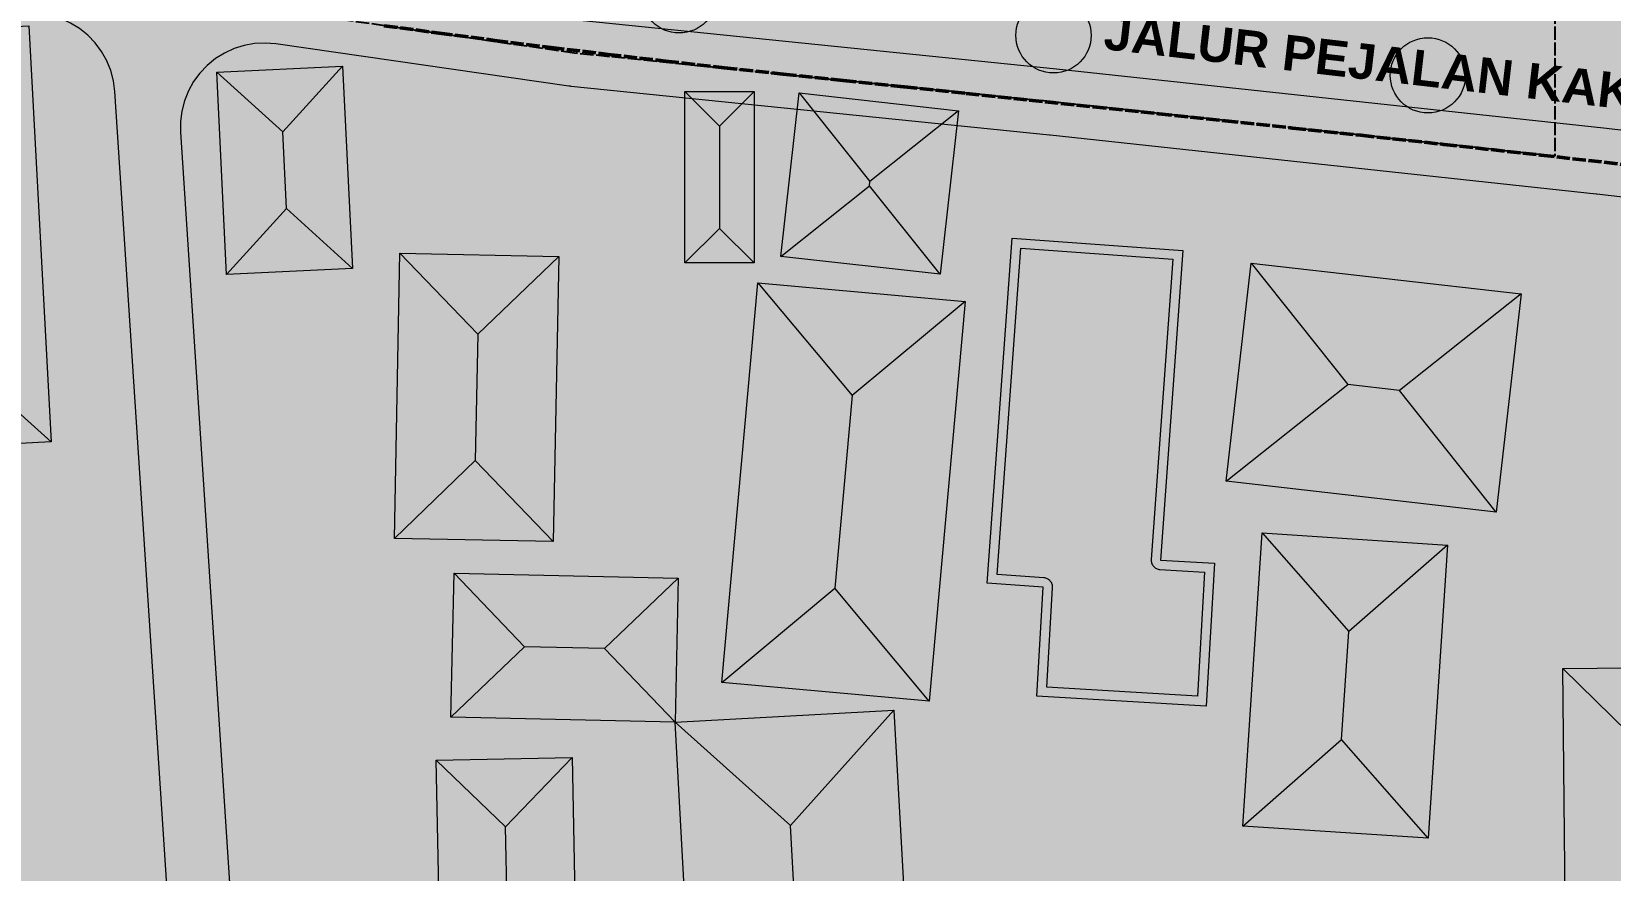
# Model space of a CAD drawing. Header units: metres. Extents: x 305909 to 307171, y 9156037 to 9156671.
# Drawn here: x 306487.2 to 306562.7, y 9156295.5 to 9156335.6 of the extents above; entities that cross this region are included whole.
import ezdxf

# ---------------------------------------------------------------- set-up
doc = ezdxf.new("R2010")
doc.units = ezdxf.units.M
doc.linetypes.add('DASHED2', pattern=[0.762, 0.635, -0.127])
for name, color, linetype, lineweight, true_color in [('B-BANGUNAN_PERMUKIMAN', 7, 'Continuous', 13, 0xf0cd8c), ('B-BAYANGAN', 7, 'Continuous', 0, 0x76786c), ('J-PERKERASAN_JALAN', 7, 'Continuous', 9, 0x989896), ('T-JALUR_WISATA_EDUKASI', 7, 'DASHED2', 50, 0xe66e00), ('T-KLASTER_UMKM_PERLUASAN', 7, 'DASHED2', 25, 0xe6a046), ('V-POHON_PENEDUH', 7, 'Continuous', 13, 0x288232), ('Z-R', 7, 'Continuous', 0, 0xfaf4e6), ('Z-R-UP', 7, 'Continuous', 0, 0xffecc8), ('Z-SPU-1', 7, 'Continuous', 0, 0xd6e6f7)]:
    doc.layers.add(name, color=color, linetype=linetype, lineweight=lineweight, true_color=true_color)
doc.styles.add('ARIALB', font='arialbd.ttf')

# ---------------------------------------------------------------- blocks, each defined once
blk = doc.blocks.new('POHON')
at = {"true_color": 0x347638}
h = blk.add_hatch(color=97, dxfattribs=at)
h.dxf.hatch_style = 1
edge = h.paths.add_edge_path()
edge.add_arc((0, 0), 1, 0, 360)
at = {"true_color": 0x3e843e}
h = blk.add_hatch(color=97, dxfattribs=at)
h.dxf.hatch_style = 1
edge = h.paths.add_edge_path()
edge.add_arc((-0.552, 0.552), 0.32, 0, 360)
h = blk.add_hatch(color=97, dxfattribs=at)
h.dxf.hatch_style = 1
edge = h.paths.add_edge_path()
edge.add_arc((0, 0.78), 0.32, 0, 360)
h = blk.add_hatch(color=97, dxfattribs=at)
h.dxf.hatch_style = 1
edge = h.paths.add_edge_path()
edge.add_arc((0.552, 0.552), 0.32, 0, 360)
at = {"true_color": 0x62a556}
h = blk.add_hatch(color=85, dxfattribs=at)
h.dxf.hatch_style = 1
edge = h.paths.add_edge_path()
edge.add_arc((-0.2, 0.22), 0.55, 0, 360)
at = {"true_color": 0x697060}
h = blk.add_hatch(color=251, dxfattribs=at)
h.dxf.hatch_style = 1
edge = h.paths.add_edge_path()
edge.add_arc((0.38, -0.38), 1, 0, 360)
at = {"true_color": 0x3e843e}
h = blk.add_hatch(color=97, dxfattribs=at)
h.dxf.hatch_style = 1
edge = h.paths.add_edge_path()
edge.add_arc((-0.78, 0), 0.32, 0, 360)
h = blk.add_hatch(color=97, dxfattribs=at)
h.dxf.hatch_style = 1
edge = h.paths.add_edge_path()
edge.add_arc((0.78, 0), 0.32, 0, 360)
h = blk.add_hatch(color=97, dxfattribs=at)
h.dxf.hatch_style = 1
edge = h.paths.add_edge_path()
edge.add_arc((-0.552, -0.552), 0.32, 0, 360)
h = blk.add_hatch(color=97, dxfattribs=at)
h.dxf.hatch_style = 1
edge = h.paths.add_edge_path()
edge.add_arc((0.552, -0.552), 0.32, 0, 360)
h = blk.add_hatch(color=97, dxfattribs=at)
h.dxf.hatch_style = 1
edge = h.paths.add_edge_path()
edge.add_arc((0, -0.78), 0.32, 0, 360)
at = {"color": 99, "lineweight": 9, "true_color": 0x235528}
blk.add_circle((0, 0), 1, dxfattribs=at)

msp = doc.modelspace()

# ---------------------------------------------------------------- hatches: boundary and pattern name
at = {"layer": 'B-BANGUNAN_PERMUKIMAN', "true_color": 0xb76b49}
h = msp.add_hatch(color=35, dxfattribs=at)
h.dxf.hatch_style = 1
h.paths.add_polyline_path([(306483.541, 9156320.08), (306482.945, 9156331.289), (306487.057, 9156335.864), (306488.115, 9156315.968), (306483.541, 9156320.08)])
at = {"layer": 'B-BANGUNAN_PERMUKIMAN', "true_color": 0xe6865b}
h = msp.add_hatch(color=23, dxfattribs=at)
h.dxf.hatch_style = 1
h.paths.add_polyline_path([(306499.191, 9156330.784), (306496.035, 9156333.645), (306502.052, 9156333.941), (306499.191, 9156330.784)])
at = {"layer": 'B-BANGUNAN_PERMUKIMAN', "true_color": 0xb76b49}
h = msp.add_hatch(color=35, dxfattribs=at)
h.dxf.hatch_style = 1
h.paths.add_polyline_path([(306502.528, 9156324.257), (306502.528, 9156324.257), (306499.372, 9156327.118), (306499.191, 9156330.784), (306502.052, 9156333.941), (306502.052, 9156333.941), (306502.528, 9156324.257)])
at = {"layer": 'B-BANGUNAN_PERMUKIMAN', "true_color": 0xe4845a}
h = msp.add_hatch(color=23, dxfattribs=at)
h.dxf.hatch_style = 1
h.paths.add_polyline_path([(306496.035, 9156333.645), (306499.191, 9156330.784), (306499.372, 9156327.118), (306496.511, 9156323.961), (306496.035, 9156333.645)])
at = {"layer": 'B-BANGUNAN_PERMUKIMAN', "true_color": 0xe5855b}
h = msp.add_hatch(color=23, dxfattribs=at)
h.dxf.hatch_style = 1
h.paths.add_polyline_path([(306518.417, 9156332.719), (306520.071, 9156331.066), (306520.071, 9156326.171), (306518.417, 9156324.517), (306518.417, 9156332.719)])
h = msp.add_hatch(color=23, dxfattribs=at)
h.dxf.hatch_style = 1
h.paths.add_polyline_path([(306520.071, 9156331.066), (306518.417, 9156332.719), (306521.724, 9156332.719), (306520.071, 9156331.066)])
at = {"layer": 'B-BANGUNAN_PERMUKIMAN', "true_color": 0xb66a48}
h = msp.add_hatch(color=35, dxfattribs=at)
h.dxf.hatch_style = 1
h.paths.add_polyline_path([(306521.724, 9156324.517), (306520.071, 9156326.171), (306520.071, 9156331.066), (306521.724, 9156332.719), (306521.724, 9156324.517)])
at = {"layer": 'B-BANGUNAN_PERMUKIMAN', "true_color": 0xe7865c}
h = msp.add_hatch(color=23, dxfattribs=at)
h.dxf.hatch_style = 1
h.paths.add_polyline_path([(306527.264, 9156328.417), (306527.241, 9156328.208), (306523.008, 9156324.821), (306523.008, 9156324.821), (306523.878, 9156332.65), (306527.264, 9156328.417)])
at = {"layer": 'B-BANGUNAN_PERMUKIMAN', "true_color": 0xe2835a}
h = msp.add_hatch(color=23, dxfattribs=at)
h.dxf.hatch_style = 1
h.paths.add_polyline_path([(306531.498, 9156331.803), (306527.264, 9156328.417), (306523.878, 9156332.65), (306531.498, 9156331.803)])
at = {"layer": 'B-BANGUNAN_PERMUKIMAN', "true_color": 0xb46947}
h = msp.add_hatch(color=35, dxfattribs=at)
h.dxf.hatch_style = 1
h.paths.add_polyline_path([(306530.628, 9156323.975), (306527.241, 9156328.208), (306527.264, 9156328.417), (306531.498, 9156331.803), (306530.628, 9156323.975)])
at = {"layer": 'B-BANGUNAN_PERMUKIMAN', "true_color": 0xb96c49}
h = msp.add_hatch(color=35, dxfattribs=at)
h.dxf.hatch_style = 1
h.paths.add_polyline_path([(306527.241, 9156328.208), (306530.628, 9156323.975), (306523.008, 9156324.821), (306527.241, 9156328.208)])
at = {"layer": 'B-BANGUNAN_PERMUKIMAN', "true_color": 0xb56948}
h = msp.add_hatch(color=35, dxfattribs=at)
h.dxf.hatch_style = 1
h.paths.add_polyline_path([(306499.372, 9156327.118), (306502.528, 9156324.257), (306496.511, 9156323.961), (306499.372, 9156327.118)])
at = {"layer": 'B-BANGUNAN_PERMUKIMAN', "true_color": 0xb66a48}
h = msp.add_hatch(color=35, dxfattribs=at)
h.dxf.hatch_style = 1
h.paths.add_polyline_path([(306518.417, 9156324.517), (306520.071, 9156326.171), (306521.724, 9156324.517), (306518.417, 9156324.517)])
at = {"layer": 'B-BANGUNAN_PERMUKIMAN', "true_color": 0xce7852}
h = msp.add_hatch(color=23, dxfattribs=at)
h.dxf.hatch_style = 1
h.paths.add_polyline_path([(306543.739, 9156310.15), (306543.337, 9156303.319), (306535.241, 9156303.795), (306535.547, 9156309.004), (306532.865, 9156309.197), (306534.055, 9156325.707), (306542.223, 9156325.118), (306541.154, 9156310.302), (306543.739, 9156310.15)])
at = {"layer": 'B-BANGUNAN_PERMUKIMAN', "true_color": 0xe5855b}
h = msp.add_hatch(color=23, dxfattribs=at)
h.dxf.hatch_style = 1
h.paths.add_polyline_path([(306508.517, 9156321.114), (306508.397, 9156315.06), (306504.528, 9156311.34), (306504.797, 9156324.984), (306508.517, 9156321.114)])
at = {"layer": 'B-BANGUNAN_PERMUKIMAN', "true_color": 0xe4855b}
h = msp.add_hatch(color=23, dxfattribs=at)
h.dxf.hatch_style = 1
h.paths.add_polyline_path([(306508.517, 9156321.114), (306504.797, 9156324.984), (306504.797, 9156324.984), (306512.386, 9156324.834), (306512.386, 9156324.834), (306508.517, 9156321.114)])
at = {"layer": 'B-BANGUNAN_PERMUKIMAN', "true_color": 0xb66a48}
h = msp.add_hatch(color=35, dxfattribs=at)
h.dxf.hatch_style = 1
h.paths.add_polyline_path([(306512.117, 9156311.191), (306512.116, 9156311.191), (306508.397, 9156315.06), (306508.517, 9156321.114), (306512.386, 9156324.834), (306512.295, 9156320.21), (306512.117, 9156311.191)])
at = {"layer": 'B-BANGUNAN_PERMUKIMAN', "true_color": 0xe7875c}
h = msp.add_hatch(color=23, dxfattribs=at)
h.dxf.hatch_style = 1
h.paths.add_polyline_path([(306550.105, 9156318.699), (306544.287, 9156314.079), (306545.485, 9156324.516), (306550.105, 9156318.699)])
at = {"layer": 'B-BANGUNAN_PERMUKIMAN', "true_color": 0xe2835a}
h = msp.add_hatch(color=23, dxfattribs=at)
h.dxf.hatch_style = 1
h.paths.add_polyline_path([(306552.579, 9156318.415), (306550.105, 9156318.699), (306545.485, 9156324.516), (306545.485, 9156324.516), (306558.397, 9156323.035), (306552.579, 9156318.415)])
at = {"layer": 'B-BANGUNAN_PERMUKIMAN', "true_color": 0xe7865c}
h = msp.add_hatch(color=23, dxfattribs=at)
h.dxf.hatch_style = 1
h.paths.add_polyline_path([(306526.414, 9156318.17), (306525.584, 9156308.955), (306520.19, 9156304.453), (306521.911, 9156323.564), (306521.911, 9156323.564), (306526.414, 9156318.17)])
at = {"layer": 'B-BANGUNAN_PERMUKIMAN', "true_color": 0xe3845a}
h = msp.add_hatch(color=23, dxfattribs=at)
h.dxf.hatch_style = 1
h.paths.add_polyline_path([(306526.414, 9156318.17), (306521.911, 9156323.564), (306531.808, 9156322.673), (306526.414, 9156318.17)])
at = {"layer": 'B-BANGUNAN_PERMUKIMAN', "true_color": 0xb46947}
h = msp.add_hatch(color=35, dxfattribs=at)
h.dxf.hatch_style = 1
h.paths.add_polyline_path([(306530.087, 9156303.561), (306525.584, 9156308.955), (306526.414, 9156318.17), (306531.808, 9156322.673), (306530.087, 9156303.561)])
at = {"layer": 'B-BANGUNAN_PERMUKIMAN', "true_color": 0xb46847}
h = msp.add_hatch(color=25, dxfattribs=at)
h.dxf.hatch_style = 1
h.paths.add_polyline_path([(306552.579, 9156318.415), (306558.397, 9156323.035), (306557.199, 9156312.598), (306552.579, 9156318.415)])
at = {"layer": 'B-BANGUNAN_PERMUKIMAN', "true_color": 0xb56948}
h = msp.add_hatch(color=35, dxfattribs=at)
h.dxf.hatch_style = 1
h.paths.add_polyline_path([(306483.541, 9156320.08), (306488.115, 9156315.968), (306488.116, 9156315.967), (306479.428, 9156315.505), (306483.541, 9156320.08)])
at = {"layer": 'B-BANGUNAN_PERMUKIMAN', "true_color": 0xb96c49}
h = msp.add_hatch(color=35, dxfattribs=at)
h.dxf.hatch_style = 1
h.paths.add_polyline_path([(306544.287, 9156314.079), (306550.105, 9156318.699), (306552.579, 9156318.415), (306557.199, 9156312.598), (306544.287, 9156314.079)])
at = {"layer": 'B-BANGUNAN_PERMUKIMAN', "true_color": 0xb76a48}
h = msp.add_hatch(color=35, dxfattribs=at)
h.dxf.hatch_style = 1
h.paths.add_polyline_path([(306508.397, 9156315.06), (306512.116, 9156311.191), (306504.528, 9156311.34), (306508.397, 9156315.06)])
at = {"layer": 'B-BANGUNAN_PERMUKIMAN', "true_color": 0xe6865b}
h = msp.add_hatch(color=23, dxfattribs=at)
h.dxf.hatch_style = 1
h.paths.add_polyline_path([(306546.015, 9156311.605), (306546.015, 9156311.605), (306550.153, 9156306.886), (306549.814, 9156301.719), (306545.095, 9156297.581), (306545.095, 9156297.581), (306546.015, 9156311.605)])
at = {"layer": 'B-BANGUNAN_PERMUKIMAN', "true_color": 0xe3845a}
h = msp.add_hatch(color=23, dxfattribs=at)
h.dxf.hatch_style = 1
h.paths.add_polyline_path([(306550.153, 9156306.886), (306546.015, 9156311.605), (306554.872, 9156311.024), (306550.153, 9156306.886)])
at = {"layer": 'B-BANGUNAN_PERMUKIMAN', "true_color": 0xb56948}
h = msp.add_hatch(color=35, dxfattribs=at)
h.dxf.hatch_style = 1
h.paths.add_polyline_path([(306549.814, 9156301.719), (306550.153, 9156306.886), (306554.872, 9156311.024), (306553.952, 9156297), (306549.814, 9156301.719)])
at = {"layer": 'B-BANGUNAN_PERMUKIMAN', "true_color": 0xe5855b}
h = msp.add_hatch(color=23, dxfattribs=at)
h.dxf.hatch_style = 1
h.paths.add_polyline_path([(306510.754, 9156306.152), (306507.232, 9156302.784), (306507.385, 9156309.673), (306507.385, 9156309.673), (306510.754, 9156306.152)])
at = {"layer": 'B-BANGUNAN_PERMUKIMAN', "true_color": 0xe4855b}
h = msp.add_hatch(color=23, dxfattribs=at)
h.dxf.hatch_style = 1
h.paths.add_polyline_path([(306514.579, 9156306.067), (306510.754, 9156306.152), (306507.385, 9156309.673), (306518.101, 9156309.435), (306514.579, 9156306.067)])
at = {"layer": 'B-BANGUNAN_PERMUKIMAN', "true_color": 0xb66a48}
h = msp.add_hatch(color=35, dxfattribs=at)
h.dxf.hatch_style = 1
h.paths.add_polyline_path([(306514.579, 9156306.067), (306518.101, 9156309.435), (306517.948, 9156302.545), (306514.579, 9156306.067)])
at = {"layer": 'B-BANGUNAN_PERMUKIMAN', "true_color": 0xb86b49}
h = msp.add_hatch(color=35, dxfattribs=at)
h.dxf.hatch_style = 1
h.paths.add_polyline_path([(306520.19, 9156304.453), (306520.19, 9156304.453), (306525.584, 9156308.955), (306530.087, 9156303.561), (306520.19, 9156304.453)])
at = {"layer": 'B-BANGUNAN_PERMUKIMAN', "true_color": 0xb76a48}
h = msp.add_hatch(color=35, dxfattribs=at)
h.dxf.hatch_style = 1
h.paths.add_polyline_path([(306507.232, 9156302.784), (306510.754, 9156306.152), (306514.579, 9156306.067), (306517.948, 9156302.545), (306507.232, 9156302.784)])
at = {"layer": 'B-BANGUNAN_PERMUKIMAN', "true_color": 0xe5855b}
h = msp.add_hatch(color=23, dxfattribs=at)
h.dxf.hatch_style = 1
h.paths.add_polyline_path([(306567.032, 9156298.601), (306560.387, 9156305.111), (306573.542, 9156305.246), (306567.032, 9156298.601)])
h = msp.add_hatch(color=23, dxfattribs=at)
h.dxf.hatch_style = 1
h.paths.add_polyline_path([(306567.032, 9156298.601), (306567.077, 9156294.317), (306560.567, 9156287.672), (306560.387, 9156305.111), (306567.032, 9156298.601)])
at = {"layer": 'B-BANGUNAN_PERMUKIMAN', "true_color": 0xe6865b}
h = msp.add_hatch(color=23, dxfattribs=at)
h.dxf.hatch_style = 1
h.paths.add_polyline_path([(306523.465, 9156297.6), (306517.948, 9156302.545), (306517.948, 9156302.545), (306528.411, 9156303.118), (306523.465, 9156297.6)])
at = {"layer": 'B-BANGUNAN_PERMUKIMAN', "true_color": 0xb86b49}
h = msp.add_hatch(color=35, dxfattribs=at)
h.dxf.hatch_style = 1
h.paths.add_polyline_path([(306529.354, 9156285.88), (306523.836, 9156290.825), (306523.465, 9156297.6), (306528.411, 9156303.118), (306529.354, 9156285.88)])
at = {"layer": 'B-BANGUNAN_PERMUKIMAN', "true_color": 0xe4845a}
h = msp.add_hatch(color=23, dxfattribs=at)
h.dxf.hatch_style = 1
h.paths.add_polyline_path([(306523.465, 9156297.6), (306523.836, 9156290.825), (306518.89, 9156285.308), (306517.948, 9156302.545), (306523.465, 9156297.6)])
at = {"layer": 'B-BANGUNAN_PERMUKIMAN', "true_color": 0xb86b49}
h = msp.add_hatch(color=35, dxfattribs=at)
h.dxf.hatch_style = 1
h.paths.add_polyline_path([(306549.814, 9156301.719), (306553.952, 9156297), (306553.952, 9156297), (306545.095, 9156297.581), (306549.814, 9156301.719)])
at = {"layer": 'B-BANGUNAN_PERMUKIMAN', "true_color": 0xe5855b}
h = msp.add_hatch(color=23, dxfattribs=at)
h.dxf.hatch_style = 1
h.paths.add_polyline_path([(306509.839, 9156297.547), (306506.523, 9156300.729), (306513.021, 9156300.863), (306509.839, 9156297.547)])
at = {"layer": 'B-BANGUNAN_PERMUKIMAN', "true_color": 0xe4855b}
h = msp.add_hatch(color=23, dxfattribs=at)
h.dxf.hatch_style = 1
h.paths.add_polyline_path([(306506.523, 9156300.729), (306509.839, 9156297.547), (306509.943, 9156292.456), (306506.761, 9156289.14), (306506.523, 9156300.729)])
at = {"layer": 'B-BANGUNAN_PERMUKIMAN', "true_color": 0xb76a48}
h = msp.add_hatch(color=35, dxfattribs=at)
h.dxf.hatch_style = 1
h.paths.add_polyline_path([(306513.031, 9156300.35), (306513.259, 9156289.274), (306509.943, 9156292.456), (306509.839, 9156297.547), (306513.021, 9156300.863), (306513.021, 9156300.863), (306513.031, 9156300.35)])
at = {"layer": 'B-BAYANGAN', "true_color": 0x76786c}
h = msp.add_hatch(color=8, dxfattribs=at)
h.dxf.hatch_style = 1
h.paths.add_polyline_path([(306488.866, 9156315.217), (306480.178, 9156314.755), (306479.12, 9156334.652), (306487.807, 9156335.114), (306488.866, 9156315.217)])
h = msp.add_hatch(color=8, dxfattribs=at)
h.dxf.hatch_style = 1
h.paths.add_polyline_path([(306503.279, 9156323.507), (306497.261, 9156323.211), (306496.785, 9156332.895), (306502.803, 9156333.191), (306503.279, 9156323.507)])
h = msp.add_hatch(color=8, dxfattribs=at)
h.dxf.hatch_style = 1
h.paths.add_polyline_path([(306522.474, 9156323.767), (306519.167, 9156323.767), (306519.167, 9156331.969), (306522.474, 9156331.969), (306522.474, 9156323.767)])
h = msp.add_hatch(color=8, dxfattribs=at)
h.dxf.hatch_style = 1
h.paths.add_polyline_path([(306532.248, 9156331.054), (306531.378, 9156323.225), (306523.758, 9156324.071), (306524.628, 9156331.9), (306532.248, 9156331.054)])
h = msp.add_hatch(color=8, dxfattribs=at)
h.dxf.hatch_style = 1
h.paths.add_polyline_path([(306544.489, 9156309.4), (306544.087, 9156302.569), (306535.991, 9156303.045), (306536.297, 9156308.254), (306533.615, 9156308.447), (306534.805, 9156324.957), (306542.973, 9156324.368), (306541.904, 9156309.552), (306544.489, 9156309.4)])
h = msp.add_hatch(color=8, dxfattribs=at)
h.dxf.hatch_style = 1
h.paths.add_polyline_path([(306513.136, 9156324.084), (306512.867, 9156310.441), (306505.278, 9156310.59), (306505.547, 9156324.234), (306513.136, 9156324.084)])
h = msp.add_hatch(color=8, dxfattribs=at)
h.dxf.hatch_style = 1
h.paths.add_polyline_path([(306559.147, 9156322.285), (306557.949, 9156311.848), (306545.037, 9156313.329), (306546.235, 9156323.766), (306559.147, 9156322.285)])
h = msp.add_hatch(color=8, dxfattribs=at)
h.dxf.hatch_style = 1
h.paths.add_polyline_path([(306532.558, 9156321.923), (306530.837, 9156302.811), (306520.94, 9156303.703), (306522.661, 9156322.814), (306532.558, 9156321.923)])
h = msp.add_hatch(color=8, dxfattribs=at)
h.dxf.hatch_style = 1
h.paths.add_polyline_path([(306555.622, 9156310.274), (306554.702, 9156296.25), (306545.845, 9156296.831), (306546.764, 9156310.855), (306555.622, 9156310.274)])
h = msp.add_hatch(color=8, dxfattribs=at)
h.dxf.hatch_style = 1
h.paths.add_polyline_path([(306518.698, 9156301.795), (306507.982, 9156302.034), (306508.135, 9156308.923), (306518.851, 9156308.685), (306518.698, 9156301.795)])
h = msp.add_hatch(color=8, dxfattribs=at)
h.dxf.hatch_style = 1
h.paths.add_polyline_path([(306574.472, 9156287.057), (306561.317, 9156286.921), (306561.137, 9156304.361), (306574.292, 9156304.496), (306574.472, 9156287.057)])
h = msp.add_hatch(color=8, dxfattribs=at)
h.dxf.hatch_style = 1
h.paths.add_polyline_path([(306518.698, 9156301.795), (306529.161, 9156302.368), (306530.104, 9156285.129), (306519.64, 9156284.557), (306518.698, 9156301.795)])
h = msp.add_hatch(color=8, dxfattribs=at)
h.dxf.hatch_style = 1
h.paths.add_polyline_path([(306514.009, 9156288.524), (306507.511, 9156288.39), (306507.273, 9156299.979), (306513.771, 9156300.113), (306514.009, 9156288.524)])
at = {"layer": 'J-PERKERASAN_JALAN', "true_color": 0x989896}
h = msp.add_hatch(color=252, dxfattribs=at)
h.dxf.hatch_style = 1
h.paths.add_polyline_path([(306211.341, 9156561.319), (306215.693, 9156561.13), (306215.76, 9156561.126), (306215.8, 9156561.123), (306215.867, 9156561.117), (306305.106, 9156551.206), (306305.211, 9156551.196), (306385.831, 9156544.389), (306385.918, 9156544.38), (306385.969, 9156544.374), (306386.055, 9156544.361), (306424.864, 9156537.661), (306424.901, 9156537.654), (306424.922, 9156537.65), (306424.958, 9156537.643), (306453.186, 9156531.689), (306453.481, 9156531.639), (306455.847, 9156531.322), (306456.066, 9156531.299), (306458.588, 9156531.102), (306458.613, 9156531.1), (306499.527, 9156528.16), (306499.548, 9156528.159), (306503.861, 9156527.791), (306503.93, 9156527.784), (306503.97, 9156527.78), (306504.038, 9156527.77), (306508.381, 9156527.098), (306524.104, 9156524.604), (306524.104, 9156521.364), (306507.903, 9156523.933), (306507.888, 9156523.936), (306503.705, 9156524.584), (306503.432, 9156524.616), (306499.323, 9156524.966), (306499.27, 9156524.971), (306458.379, 9156527.908), (306455.69, 9156528.118), (306455.636, 9156528.123), (306455.603, 9156528.127), (306455.548, 9156528.133), (306452.885, 9156528.49), (306452.811, 9156528.501), (306452.767, 9156528.509), (306452.694, 9156528.523), (306424.381, 9156534.494), (306424.236, 9156534.522), (306390.807, 9156540.293), (306390.292, 9156540.348), (306389.774, 9156540.336), (306389.261, 9156540.256), (306388.764, 9156540.112), (306388.289, 9156539.904), (306387.845, 9156539.636), (306387.439, 9156539.314), (306387.079, 9156538.941), (306386.769, 9156538.525), (306386.516, 9156538.073), (306386.324, 9156537.592), (306386.196, 9156537.089), (306373.097, 9156467.337), (306371.27, 9156457.608), (306371.258, 9156457.542), (306354.047, 9156356.618), (306353.994, 9156356.117), (306354.004, 9156355.613), (306354.077, 9156355.115), (306354.213, 9156354.629), (306354.408, 9156354.165), (306354.661, 9156353.729), (306354.966, 9156353.328), (306355.319, 9156352.968), (306355.714, 9156352.656), (306356.146, 9156352.396), (306356.607, 9156352.192), (306357.09, 9156352.048), (306357.587, 9156351.966), (306409.631, 9156346.693), (306409.685, 9156346.687), (306409.717, 9156346.683), (306409.771, 9156346.675), (306440.166, 9156341.92), (306440.608, 9156341.876), (306479.912, 9156340.134), (306480.43, 9156340.144), (306480.943, 9156340.222), (306481.441, 9156340.365), (306481.917, 9156340.572), (306482.362, 9156340.838), (306482.768, 9156341.16), (306483.13, 9156341.531), (306483.441, 9156341.946), (306483.695, 9156342.398), (306483.889, 9156342.879), (306484.019, 9156343.381), (306484.082, 9156343.896), (306484.563, 9156352.101), (306486.641, 9156384.636), (306486.657, 9156384.758), (306486.78, 9156384.758), (306489.513, 9156384.584), (306489.635, 9156384.568), (306489.635, 9156384.445), (306487.559, 9156351.943), (306487.558, 9156351.922), (306487.067, 9156343.551), (306487.07, 9156343.043), (306487.137, 9156342.539), (306487.267, 9156342.048), (306487.458, 9156341.578), (306487.707, 9156341.135), (306488.011, 9156340.728), (306488.363, 9156340.362), (306488.76, 9156340.044), (306489.193, 9156339.779), (306489.656, 9156339.571), (306490.142, 9156339.423), (306490.643, 9156339.338), (306492.503, 9156339.143), (306492.541, 9156339.139), (306492.564, 9156339.136), (306492.602, 9156339.131), (306513.238, 9156336.16), (306513.401, 9156336.139), (306524.104, 9156335.046), (306524.104, 9156331.829), (306512.982, 9156332.966), (306512.941, 9156332.97), (306512.916, 9156332.973), (306512.875, 9156332.979), (306498.863, 9156334.996), (306498.356, 9156335.037), (306497.849, 9156335.012), (306497.349, 9156334.924), (306496.864, 9156334.773), (306496.402, 9156334.562), (306495.97, 9156334.294), (306495.576, 9156333.973), (306495.226, 9156333.605), (306494.925, 9156333.196), (306494.679, 9156332.752), (306494.49, 9156332.28), (306494.364, 9156331.788), (306494.3, 9156331.284), (306494.301, 9156330.776), (306499.491, 9156251.377), (306499.491, 9156251.254), (306499.369, 9156251.238), (306496.637, 9156251.059), (306496.514, 9156251.059), (306496.498, 9156251.181), (306491.167, 9156332.724), (306491.102, 9156333.229), (306490.973, 9156333.721), (306490.782, 9156334.193), (306490.533, 9156334.637), (306490.23, 9156335.046), (306489.877, 9156335.413), (306489.48, 9156335.732), (306489.047, 9156335.998), (306488.582, 9156336.207), (306488.095, 9156336.356), (306487.594, 9156336.441), (306485.258, 9156336.686), (306485.017, 9156336.704), (306446.09, 9156338.429), (306445.584, 9156338.42), (306445.083, 9156338.346), (306444.595, 9156338.21), (306444.129, 9156338.013), (306443.691, 9156337.759), (306443.289, 9156337.452), (306442.928, 9156337.096), (306442.616, 9156336.698), (306442.356, 9156336.263), (306442.153, 9156335.8), (306442.011, 9156335.314), (306441.931, 9156334.814), (306441.915, 9156334.308), (306442.571, 9156313.413), (306442.58, 9156313.248), (306443.283, 9156303.609), (306443.286, 9156303.565), (306443.287, 9156303.544), (306443.288, 9156303.5), (306443.886, 9156283.072), (306443.882, 9156282.949), (306443.759, 9156282.937), (306441.022, 9156282.857), (306440.899, 9156282.862), (306440.888, 9156282.984), (306440.293, 9156303.314), (306440.284, 9156303.488), (306439.581, 9156313.122), (306439.578, 9156313.164), (306439.577, 9156313.184), (306439.576, 9156313.226), (306438.873, 9156335.586), (306438.826, 9156336.086), (306438.716, 9156336.577), (306438.545, 9156337.05), (306438.317, 9156337.498), (306438.034, 9156337.914), (306437.701, 9156338.291), (306437.323, 9156338.623), (306436.907, 9156338.906), (306436.458, 9156339.133), (306435.985, 9156339.303), (306435.494, 9156339.412), (306409.399, 9156343.494), (306409.184, 9156343.522), (306356.316, 9156348.878), (306355.783, 9156348.897), (306355.253, 9156348.844), (306354.735, 9156348.722), (306354.238, 9156348.531), (306353.77, 9156348.276), (306353.34, 9156347.962), (306352.956, 9156347.593), (306352.624, 9156347.176), (306352.351, 9156346.719), (306352.141, 9156346.23), (306351.997, 9156345.717), (306341.11, 9156293.6), (306341.085, 9156293.468), (306330.918, 9156235.039), (306330.908, 9156234.979), (306329.587, 9156226.644), (306329.547, 9156226.286), (306329.002, 9156218.17), (306329.001, 9156218.146), (306326.612, 9156189.443), (306326.594, 9156189.321), (306326.471, 9156189.324), (306323.742, 9156189.551), (306323.62, 9156189.569), (306323.622, 9156189.692), (306326.007, 9156218.339), (306326.011, 9156218.403), (306326.567, 9156226.689), (306326.575, 9156226.779), (306326.58, 9156226.824), (306326.592, 9156226.913), (306327.95, 9156235.479), (306327.954, 9156235.502), (306338.142, 9156294.057), (306338.148, 9156294.09), (306338.151, 9156294.106), (306338.158, 9156294.139), (306348.925, 9156345.68), (306348.998, 9156346.205), (306349.002, 9156346.735), (306348.936, 9156347.261), (306348.8, 9156347.774), (306348.598, 9156348.264), (306348.333, 9156348.723), (306348.01, 9156349.143), (306347.634, 9156349.517), (306347.211, 9156349.837), (306346.75, 9156350.099), (306346.259, 9156350.298), (306345.745, 9156350.43), (306324.834, 9156354.345), (306324.271, 9156354.41), (306279.508, 9156356.343), (306211.341, 9156359.746), (306211.341, 9156362.949), (306279.625, 9156359.541), (306279.652, 9156359.54), (306324.736, 9156357.593), (306324.877, 9156357.581), (306324.962, 9156357.572), (306325.102, 9156357.551), (306346.36, 9156353.57), (306346.885, 9156353.507), (306347.414, 9156353.514), (306347.937, 9156353.591), (306348.445, 9156353.736), (306348.93, 9156353.947), (306349.383, 9156354.219), (306349.796, 9156354.55), (306350.161, 9156354.931), (306350.473, 9156355.358), (306350.727, 9156355.822), (306350.917, 9156356.315), (306351.04, 9156356.829), (306367.345, 9156452.444), (306367.4, 9156452.978), (306367.382, 9156453.515), (306367.293, 9156454.044), (306367.134, 9156454.557), (306366.908, 9156455.044), (306366.618, 9156455.496), (306366.271, 9156455.905), (306365.872, 9156456.264), (306365.428, 9156456.566), (306364.948, 9156456.806), (306364.44, 9156456.98), (306363.913, 9156457.084), (306328.417, 9156461.659), (306307.102, 9156464.447), (306307.086, 9156464.449), (306307.041, 9156464.456), (306243.125, 9156474.305), (306242.61, 9156474.35), (306242.093, 9156474.329), (306241.583, 9156474.241), (306241.089, 9156474.088), (306240.619, 9156473.873), (306240.18, 9156473.598), (306239.781, 9156473.27), (306239.427, 9156472.892), (306239.125, 9156472.472), (306238.879, 9156472.017), (306235.863, 9156465.428), (306235.816, 9156465.333), (306235.721, 9156465.173), (306235.626, 9156465.045), (306235.517, 9156464.929), (306235.377, 9156464.807), (306235.291, 9156464.744), (306234.104, 9156463.916), (306234.011, 9156463.855), (306233.816, 9156463.749), (306233.715, 9156463.704), (306232.243, 9156463.105), (306232.16, 9156463.073), (306232.012, 9156463.028), (306231.882, 9156463), (306231.728, 9156462.982), (306231.639, 9156462.977), (306225.305, 9156462.777), (306225.175, 9156462.777), (306225.11, 9156462.78), (306224.979, 9156462.788), (306217.294, 9156463.552), (306217.186, 9156463.566), (306217.132, 9156463.574), (306217.025, 9156463.594), (306211.341, 9156464.792), (306211.341, 9156467.858), (306217.404, 9156466.58), (306217.834, 9156466.513), (306224.983, 9156465.803), (306225.505, 9156465.785), (306230.354, 9156465.938), (306230.906, 9156465.994), (306231.444, 9156466.125), (306231.96, 9156466.33), (306232.442, 9156466.604), (306232.881, 9156466.943), (306233.27, 9156467.338), (306233.6, 9156467.784), (306233.865, 9156468.271), (306237.161, 9156475.469), (306237.205, 9156475.561), (306237.295, 9156475.714), (306237.385, 9156475.836), (306237.487, 9156475.949), (306237.6, 9156476.051), (306237.743, 9156476.156), (306237.829, 9156476.21), (306239.166, 9156476.996), (306239.245, 9156477.041), (306239.389, 9156477.108), (306239.517, 9156477.155), (306239.67, 9156477.196), (306239.759, 9156477.213), (306241.459, 9156477.502), (306241.565, 9156477.517), (306241.752, 9156477.529), (306241.939, 9156477.52), (306242.045, 9156477.507), (306307.452, 9156467.428), (306307.542, 9156467.415), (306328.795, 9156464.635), (306328.802, 9156464.634), (306364.829, 9156459.991), (306365.332, 9156459.958), (306365.835, 9156459.989), (306366.33, 9156460.083), (306366.81, 9156460.238), (306367.266, 9156460.452), (306367.692, 9156460.722), (306368.08, 9156461.044), (306368.425, 9156461.412), (306368.721, 9156461.82), (306368.963, 9156462.262), (306369.147, 9156462.731), (306369.271, 9156463.22), (306370.149, 9156467.89), (306383.124, 9156536.986), (306383.186, 9156537.496), (306383.182, 9156538.011), (306383.112, 9156538.52), (306382.978, 9156539.016), (306382.781, 9156539.491), (306382.525, 9156539.937), (306382.213, 9156540.346), (306381.852, 9156540.712), (306381.447, 9156541.028), (306381.004, 9156541.29), (306380.532, 9156541.493), (306380.037, 9156541.634), (306379.529, 9156541.71), (306304.881, 9156548.012), (306304.855, 9156548.015), (306304.839, 9156548.016), (306304.813, 9156548.019), (306215.667, 9156557.919), (306215.399, 9156557.94), (306211.341, 9156558.116), (306211.341, 9156561.319)])
h = msp.add_hatch(color=252, dxfattribs=at)
h.dxf.hatch_style = 1
h.paths.add_polyline_path([(306644.846, 9156210.245), (306626.618, 9156213.667), (306626.505, 9156213.691), (306626.174, 9156213.794), (306626.172, 9156213.789), (306625.862, 9156213.883), (306625.354, 9156213.968), (306624.838, 9156213.986), (306624.325, 9156213.939), (306623.822, 9156213.825), (306623.337, 9156213.648), (306622.88, 9156213.41), (306622.457, 9156213.116), (306622.075, 9156212.769), (306621.729, 9156212.411), (306621.668, 9156212.351), (306621.539, 9156212.238), (306621.471, 9156212.187), (306607.409, 9156201.912), (306607.349, 9156201.87), (306607.224, 9156201.792), (306607.159, 9156201.757), (306606.505, 9156201.413), (306606.073, 9156201.15), (306605.678, 9156200.835), (306605.326, 9156200.473), (306605.023, 9156200.069), (306604.772, 9156199.631), (306604.579, 9156199.164), (306604.447, 9156198.676), (306604.376, 9156198.176), (306604.37, 9156197.671), (306604.835, 9156188.419), (306604.833, 9156188.296), (306604.711, 9156188.282), (306601.976, 9156188.144), (306601.853, 9156188.146), (306601.839, 9156188.268), (306601.453, 9156195.94), (306601.389, 9156196.479), (306601.253, 9156197.005), (306601.046, 9156197.507), (306600.773, 9156197.977), (306600.44, 9156198.406), (306600.051, 9156198.785), (306599.614, 9156199.108), (306599.138, 9156199.369), (306598.63, 9156199.563), (306598.101, 9156199.687), (306597.561, 9156199.737), (306556.9, 9156200.778), (306556.778, 9156200.789), (306556.773, 9156200.912), (306556.843, 9156203.649), (306556.854, 9156203.772), (306556.977, 9156203.777), (306601.303, 9156202.643), (306601.811, 9156202.662), (306602.313, 9156202.746), (306602.8, 9156202.893), (306603.265, 9156203.1), (306605.437, 9156204.241), (306605.937, 9156204.552), (306619.355, 9156214.356), (306619.871, 9156214.805), (306619.929, 9156214.865), (306620.277, 9156215.277), (306620.566, 9156215.733), (306620.792, 9156216.223), (306620.949, 9156216.74), (306621.036, 9156217.273), (306621.05, 9156217.812), (306620.991, 9156218.349), (306620.86, 9156218.873), (306620.66, 9156219.374), (306620.65, 9156219.397), (306620.581, 9156219.576), (306620.533, 9156219.762), (306620.514, 9156219.87), (306620.144, 9156222.417), (306620.131, 9156222.52), (306620.123, 9156222.729), (306620.127, 9156222.833), (306620.339, 9156226.114), (306620.342, 9156226.174), (306620.808, 9156235.592), (306620.812, 9156235.656), (306620.815, 9156235.688), (306620.821, 9156235.752), (306629.955, 9156315.881), (306629.98, 9156316.402), (306629.937, 9156316.923), (306629.827, 9156317.434), (306629.65, 9156317.926), (306629.412, 9156318.39), (306629.114, 9156318.82), (306628.764, 9156319.207), (306628.365, 9156319.545), (306627.926, 9156319.829), (306627.454, 9156320.052), (306626.957, 9156320.213), (306626.443, 9156320.307), (306562.01, 9156327.803), (306561.978, 9156327.806), (306535.875, 9156330.627), (306535.852, 9156330.629), (306524.104, 9156331.829), (306524.104, 9156335.046), (306536.182, 9156333.812), (306562.328, 9156330.987), (306632.217, 9156322.857), (306632.283, 9156322.849), (306644.846, 9156321.599), (306644.846, 9156318.383), (306637.314, 9156319.133), (306636.796, 9156319.151), (306636.279, 9156319.101), (306635.774, 9156318.986), (306635.288, 9156318.805), (306634.829, 9156318.564), (306634.405, 9156318.265), (306634.024, 9156317.914), (306633.691, 9156317.517), (306633.412, 9156317.079), (306633.192, 9156316.61), (306633.035, 9156316.116), (306632.943, 9156315.606), (306623.818, 9156235.556), (306623.797, 9156235.3), (306623.337, 9156225.995), (306623.336, 9156225.973), (306623.155, 9156223.163), (306623.15, 9156222.745), (306623.188, 9156222.33), (306623.359, 9156221.154), (306623.446, 9156220.723), (306623.58, 9156220.304), (306623.759, 9156219.902), (306624.052, 9156219.333), (306624.347, 9156218.846), (306624.67, 9156218.391), (306625.054, 9156217.928), (306625.502, 9156217.528), (306625.572, 9156217.474), (306625.964, 9156217.209), (306626.384, 9156216.993), (306626.861, 9156216.782), (306627.294, 9156216.619), (306627.742, 9156216.508), (306644.846, 9156213.297), (306644.846, 9156210.245)])
at = {"layer": 'T-JALUR_WISATA_EDUKASI', "true_color": 0xe66e00}
h = msp.add_hatch(color=32, dxfattribs=at)
h.dxf.hatch_style = 1
h.paths.add_polyline_path([(306546.631, 9156331.064), (306543.505, 9156330.039), (306543.791, 9156332.724)])
at = {"layer": 'Z-R', "true_color": 0xe2eacc}
h = msp.add_hatch(color=254, dxfattribs=at)
h.dxf.hatch_style = 1
h.paths.add_polyline_path([(306499.604, 9156305.811), (306466.679, 9156301.994), (306472.882, 9156235.666), (306497.912, 9156229.062), (306526.804, 9156228.986), (306531.575, 9156219.919), (306532.491, 9156127.582), (306486.314, 9156132.333), (306393.989, 9156155.199), (306332.726, 9156171.593), (306288.72, 9156190.576), (306246.009, 9156220.776), (306216.24, 9156242.779), (306193.374, 9156263.487), (306160.586, 9156296.707), (306133.406, 9156338.556), (306127.354, 9156361.253), (306094.195, 9156358.842), (306090.504, 9156366.668), (306061.399, 9156428.371), (306035.152, 9156500.205), (306017.705, 9156550.308), (306008.214, 9156577.564), (306141.306, 9156568.881), (306165.696, 9156567.29), (306165.696, 9156567.29), (306200.223, 9156564.074), (306291.75, 9156555.548), (306369.455, 9156545.532), (306471.945, 9156528.538), (306458.481, 9156529.505), (306455.788, 9156529.715), (306453.061, 9156530.08), (306440, 9156532.835), (306440, 9156532.835), (306440, 9156532.835), (306440, 9156532.835), (306424.61, 9156536.081), (306424.61, 9156536.081), (306385.74, 9156542.791), (306385.74, 9156542.791), (306305.003, 9156549.608), (306305.003, 9156549.608), (306215.657, 9156559.53), (306215.657, 9156559.53), (306186.122, 9156560.815), (306186.122, 9156560.815), (306160.523, 9156563.133), (306160.523, 9156563.133), (306119.178, 9156567.786), (306119.178, 9156567.786), (306039.052, 9156573.455), (306039.052, 9156573.455), (306033.081, 9156573.806), (306033.081, 9156573.806), (306033.081, 9156573.806), (306051.45, 9156523.215), (306051.451, 9156523.214), (306060.206, 9156485.254), (306060.206, 9156485.254), (306060.207, 9156485.254), (306057.483, 9156485.596), (306070.599, 9156438.472), (306116.984, 9156440.275), (306147.963, 9156437.914), (306199.856, 9156410.566), (306230.346, 9156409.784), (306281.946, 9156409.003), (306338.236, 9156402.748), (306341.903, 9156461.433), (306341.903, 9156461.433), (306341.904, 9156461.433), (306343.891, 9156461.177), (306340.232, 9156402.624), (306340.209, 9156402.422), (306340.166, 9156402.225), (306340.103, 9156402.033), (306340.021, 9156401.848), (306339.921, 9156401.672), (306339.804, 9156401.507), (306339.67, 9156401.355), (306339.522, 9156401.217), (306339.361, 9156401.095), (306339.188, 9156400.99), (306339.006, 9156400.902), (306338.815, 9156400.834), (306338.619, 9156400.785), (306338.419, 9156400.757), (306338.217, 9156400.748), (306338.015, 9156400.76), (306281.82, 9156407.004), (306230.316, 9156407.785), (306230.295, 9156407.785), (306199.805, 9156408.567), (306199.621, 9156408.58), (306199.44, 9156408.61), (306199.262, 9156408.656), (306199.09, 9156408.719), (306198.923, 9156408.797), (306147.397, 9156435.951), (306116.947, 9156438.272), (306078.606, 9156436.782), (306089.35, 9156410.909), (306109.34, 9156371.439), (306114.245, 9156367.345), (306121.798, 9156366.048), (306134.087, 9156364.483), (306186.355, 9156362.595), (306279.564, 9156357.942), (306324.738, 9156355.991), (306351.562, 9156350.968), (306360, 9156400.449), (306360, 9156400.449), (306360, 9156380), (306360, 9156380), (306360, 9156380), (306440, 9156380), (306440, 9156380), (306440, 9156380), (306440, 9156340.326), (306440.226, 9156340.291), (306485.257, 9156338.295), (306492.355, 9156337.55), (306513.124, 9156334.559), (306536.031, 9156332.219), (306560, 9156329.629), (306560, 9156512.617), (306572.178, 9156510.306), (306677.166, 9156490.276), (306677.166, 9156490.276), (306764.133, 9156475.064), (306735.941, 9156145.416), (306694.109, 9156139.201), (306694.292, 9156206.558), (306623.212, 9156213.87), (306624.289, 9156242.595), (306556.388, 9156238.052), (306554.003, 9156281.952), (306509.625, 9156279.089), (306499.604, 9156305.811)])
at = {"layer": 'Z-R-UP', "true_color": 0xeee8c4}
h = msp.add_hatch(color=254, dxfattribs=at)
h.dxf.hatch_style = 1
h.paths.add_polyline_path([(306440, 9156532.835), (306453.061, 9156530.08), (306455.788, 9156529.715), (306458.481, 9156529.505), (306471.945, 9156528.538), (306504.834, 9156523.084), (306560, 9156512.617), (306560, 9156329.629), (306536.031, 9156332.219), (306513.124, 9156334.559), (306492.355, 9156337.55), (306485.257, 9156338.295), (306440.226, 9156340.291), (306440, 9156340.326), (306440, 9156380), (306440, 9156532.835), (306440, 9156532.835)])
at = {"layer": 'Z-SPU-1', "true_color": 0xd6e2ee}
h = msp.add_hatch(color=254, dxfattribs=at)
h.dxf.hatch_style = 1
h.paths.add_polyline_path([(306596.424, 9156127.396), (306534.299, 9156127.396), (306532.491, 9156127.582), (306531.575, 9156219.919), (306526.804, 9156228.986), (306497.912, 9156229.062), (306472.882, 9156235.666), (306466.679, 9156301.994), (306499.604, 9156305.811), (306509.625, 9156279.089), (306554.003, 9156281.952), (306556.388, 9156238.052), (306624.289, 9156242.595), (306623.212, 9156213.87), (306694.292, 9156206.558), (306694.109, 9156139.201), (306682.572, 9156137.435), (306647.045, 9156131.998), (306596.424, 9156127.396)])

# ---------------------------------------------------------------- linework, layer by layer
at = {"layer": 'B-BANGUNAN_PERMUKIMAN', "color": 17, "lineweight": 9, "true_color": 0x71422d}
for p, q in [((306502.052, 9156333.941), (306499.191, 9156330.784)), ((306496.035, 9156333.645), (306499.191, 9156330.784)), ((306518.417, 9156332.719), (306520.071, 9156331.066)), ((306521.724, 9156332.719), (306520.071, 9156331.066)), ((306523.878, 9156332.65), (306527.264, 9156328.417)), ((306531.498, 9156331.803), (306527.264, 9156328.417)), ((306499.372, 9156327.118), (306499.191, 9156330.784)), ((306520.071, 9156331.066), (306520.071, 9156326.171)), ((306523.008, 9156324.821), (306527.241, 9156328.208)), ((306527.241, 9156328.208), (306527.264, 9156328.417)), ((306530.628, 9156323.975), (306527.241, 9156328.208)), ((306496.511, 9156323.961), (306499.372, 9156327.118)), ((306502.528, 9156324.257), (306499.372, 9156327.118)), ((306518.417, 9156324.517), (306520.071, 9156326.171)), ((306521.724, 9156324.517), (306520.071, 9156326.171)), ((306504.797, 9156324.984), (306508.517, 9156321.114)), ((306512.386, 9156324.834), (306508.517, 9156321.114)), ((306545.485, 9156324.516), (306550.105, 9156318.699)), ((306521.911, 9156323.564), (306526.414, 9156318.17)), ((306531.808, 9156322.673), (306526.414, 9156318.17)), ((306558.397, 9156323.035), (306552.579, 9156318.415)), ((306508.517, 9156321.114), (306508.397, 9156315.06)), ((306488.115, 9156315.968), (306483.541, 9156320.08)), ((306544.287, 9156314.079), (306550.105, 9156318.699)), ((306552.579, 9156318.415), (306550.105, 9156318.699)), ((306526.414, 9156318.17), (306525.584, 9156308.955)), ((306557.199, 9156312.598), (306552.579, 9156318.415)), ((306504.528, 9156311.34), (306508.397, 9156315.06)), ((306512.116, 9156311.191), (306508.397, 9156315.06)), ((306546.015, 9156311.605), (306550.153, 9156306.886)), ((306554.872, 9156311.024), (306550.153, 9156306.886)), ((306507.385, 9156309.673), (306510.754, 9156306.152)), ((306518.101, 9156309.435), (306514.579, 9156306.067)), ((306520.19, 9156304.453), (306525.584, 9156308.955)), ((306530.087, 9156303.561), (306525.584, 9156308.955)), ((306549.814, 9156301.719), (306550.153, 9156306.886)), ((306507.232, 9156302.784), (306510.754, 9156306.152)), ((306514.579, 9156306.067), (306510.754, 9156306.152)), ((306517.948, 9156302.545), (306514.579, 9156306.067)), ((306560.387, 9156305.111), (306567.032, 9156298.601)), ((306528.411, 9156303.118), (306523.465, 9156297.6)), ((306517.948, 9156302.545), (306523.465, 9156297.6)), ((306545.095, 9156297.581), (306549.814, 9156301.719)), ((306553.952, 9156297), (306549.814, 9156301.719)), ((306506.523, 9156300.729), (306509.839, 9156297.547)), ((306513.021, 9156300.863), (306509.839, 9156297.547)), ((306523.836, 9156290.825), (306523.465, 9156297.6)), ((306509.943, 9156292.456), (306509.839, 9156297.547))]:
    msp.add_line(p, q, dxfattribs=at)
at = {"layer": 'B-BANGUNAN_PERMUKIMAN', "color": 17, "lineweight": 13, "true_color": 0x71422d}
for points in [[(306488.116, 9156315.967), (306479.428, 9156315.505), (306478.37, 9156335.402), (306487.057, 9156335.864), (306488.116, 9156315.967)], [(306502.529, 9156324.257), (306496.511, 9156323.961), (306496.035, 9156333.645), (306502.053, 9156333.941), (306502.529, 9156324.257)], [(306521.724, 9156324.517), (306518.417, 9156324.517), (306518.417, 9156332.719), (306521.724, 9156332.719), (306521.724, 9156324.517)], [(306531.498, 9156331.804), (306530.628, 9156323.975), (306523.008, 9156324.821), (306523.878, 9156332.65), (306531.498, 9156331.804)], [(306543.739, 9156310.15), (306543.337, 9156303.319), (306535.241, 9156303.795), (306535.547, 9156309.004), (306532.865, 9156309.197), (306534.055, 9156325.707), (306542.223, 9156325.118), (306541.154, 9156310.302), (306543.739, 9156310.15)], [(306512.386, 9156324.834), (306512.117, 9156311.191), (306504.528, 9156311.34), (306504.797, 9156324.984), (306512.386, 9156324.834)], [(306558.397, 9156323.035), (306557.199, 9156312.598), (306544.287, 9156314.079), (306545.485, 9156324.516), (306558.397, 9156323.035)], [(306531.808, 9156322.673), (306530.087, 9156303.561), (306520.19, 9156304.453), (306521.911, 9156323.564), (306531.808, 9156322.673)], [(306554.872, 9156311.024), (306553.952, 9156297), (306545.095, 9156297.581), (306546.014, 9156311.605), (306554.872, 9156311.024)], [(306517.948, 9156302.545), (306507.232, 9156302.784), (306507.385, 9156309.673), (306518.101, 9156309.435), (306517.948, 9156302.545)], [(306573.722, 9156287.807), (306560.567, 9156287.671), (306560.387, 9156305.111), (306573.542, 9156305.246), (306573.722, 9156287.807)], [(306517.948, 9156302.545), (306528.411, 9156303.118), (306529.354, 9156285.879), (306518.89, 9156285.307), (306517.948, 9156302.545)], [(306513.259, 9156289.274), (306506.761, 9156289.14), (306506.523, 9156300.729), (306513.021, 9156300.863), (306513.259, 9156289.274)]]:
    msp.add_lwpolyline(points, close=True, dxfattribs=at)
at = {"layer": 'B-BANGUNAN_PERMUKIMAN', "color": 11, "lineweight": 9, "true_color": 0xf38d60}
msp.add_lwpolyline([(306543.263, 9156309.727), (306542.915, 9156303.795), (306535.717, 9156304.218), (306535.997, 9156308.977), (306535.997, 9156309.021), (306535.993, 9156309.065), (306535.985, 9156309.108), (306535.973, 9156309.15), (306535.957, 9156309.19), (306535.937, 9156309.229), (306535.913, 9156309.266), (306535.886, 9156309.3), (306535.855, 9156309.332), (306535.822, 9156309.36), (306535.786, 9156309.385), (306535.748, 9156309.407), (306535.708, 9156309.424), (306535.666, 9156309.438), (306535.623, 9156309.447), (306535.58, 9156309.452), (306533.346, 9156309.614), (306534.472, 9156325.226), (306541.742, 9156324.702), (306540.705, 9156310.334), (306540.704, 9156310.29), (306540.708, 9156310.245), (306540.716, 9156310.201), (306540.728, 9156310.158), (306540.744, 9156310.117), (306540.764, 9156310.077), (306540.788, 9156310.04), (306540.816, 9156310.005), (306540.847, 9156309.973), (306540.881, 9156309.944), (306540.918, 9156309.919), (306540.957, 9156309.897), (306540.998, 9156309.88), (306541.04, 9156309.866), (306541.084, 9156309.857), (306541.128, 9156309.852), (306543.263, 9156309.727)], close=True, dxfattribs=at)
at = {"layer": 'J-PERKERASAN_JALAN', "color": 251, "lineweight": 13, "true_color": 0x6c6c6a}
for points in [[(306487.137, 9156342.539), (306487.267, 9156342.048), (306487.458, 9156341.578), (306487.707, 9156341.135), (306488.011, 9156340.728), (306488.363, 9156340.362), (306488.76, 9156340.044), (306489.193, 9156339.779), (306489.656, 9156339.571), (306490.142, 9156339.423), (306490.643, 9156339.338), (306492.503, 9156339.143), (306492.541, 9156339.139), (306492.564, 9156339.136), (306492.602, 9156339.131), (306513.238, 9156336.16), (306513.401, 9156336.139), (306536.182, 9156333.812), (306562.328, 9156330.987), (306632.217, 9156322.857)], [(306496.498, 9156251.181), (306491.167, 9156332.724), (306491.102, 9156333.229), (306490.973, 9156333.721), (306490.782, 9156334.193), (306490.533, 9156334.637), (306490.23, 9156335.046), (306489.877, 9156335.413), (306489.48, 9156335.732), (306489.047, 9156335.998), (306488.582, 9156336.207), (306488.095, 9156336.356), (306487.594, 9156336.441), (306485.258, 9156336.686)], [(306626.443, 9156320.307), (306562.01, 9156327.803), (306561.978, 9156327.806), (306535.875, 9156330.627), (306535.852, 9156330.629), (306512.982, 9156332.966), (306512.941, 9156332.97), (306512.916, 9156332.973), (306512.875, 9156332.979), (306498.863, 9156334.996), (306498.356, 9156335.037), (306497.849, 9156335.012), (306497.349, 9156334.924), (306496.864, 9156334.773), (306496.402, 9156334.562), (306495.97, 9156334.294), (306495.576, 9156333.973), (306495.226, 9156333.605), (306494.925, 9156333.196), (306494.679, 9156332.752), (306494.49, 9156332.28), (306494.364, 9156331.788), (306494.3, 9156331.284), (306494.301, 9156330.776), (306499.491, 9156251.377)]]:
    msp.add_lwpolyline(points, dxfattribs=at)
at = {"layer": 'T-JALUR_WISATA_EDUKASI'}
msp.add_lwpolyline([(306504.044, 9156335.869), (306506.666, 9156335.514), (306509.322, 9156335.167), (306512.013, 9156334.828), (306514.737, 9156334.497), (306517.497, 9156334.173), (306520.291, 9156333.858), (306523.119, 9156333.55), (306525.981, 9156333.25), (306528.895, 9156332.944), (306531.861, 9156332.631), (306534.878, 9156332.312), (306537.947, 9156331.988), (306541.067, 9156331.656), (306544.239, 9156331.319), (306547.463, 9156330.975), (306550.737, 9156330.625), (306554.695, 9156330.192), (306559.336, 9156329.677), (306564.659, 9156329.078)], dxfattribs=at)
at = {"layer": 'T-KLASTER_UMKM_PERLUASAN'}
msp.add_lwpolyline([(306440, 9156340.326), (306440, 9156380), (306440, 9156532.835), (306440, 9156532.835), (306453.061, 9156530.08), (306455.788, 9156529.715), (306458.481, 9156529.505), (306471.945, 9156528.538), (306504.834, 9156523.084), (306560, 9156512.617), (306560, 9156329.629), (306536.031, 9156332.219), (306513.124, 9156334.559), (306492.355, 9156337.55), (306485.257, 9156338.295), (306440.226, 9156340.291), (306440, 9156340.326)], close=True, dxfattribs=at)

# ---------------------------------------------------------------- block references
at = {"layer": 'V-POHON_PENEDUH', "xscale": 1.8, "yscale": 1.8}
for p in [(306518.141, 9156337.321), (306536.039, 9156335.407), (306553.937, 9156333.494)]:
    msp.add_blockref('POHON', p, dxfattribs=at)

# ---------------------------------------------------------------- texts
at = {"layer": 'T-JALUR_WISATA_EDUKASI', "color": 32, "true_color": 0xc85a00, "insert": (306600.288, 9156328.186), "char_height": 1.7, "attachment_point": 5, "rotation": 353.40136, "style": 'ARIALB', "bg_fill": 1, "box_fill_scale": 1.25, "bg_fill_color": 7, "bg_fill_true_color": 16777215, "bg_fill_transparency": 0}
msp.add_mtext('JALUR PEJALAN KAKI & WISATA EDUKASI TEMPE  +-1.0 km  (klaster - koridor tengah - zebra P2 - Showcase)', dxfattribs=at)

doc.saveas('drawing.dxf')
